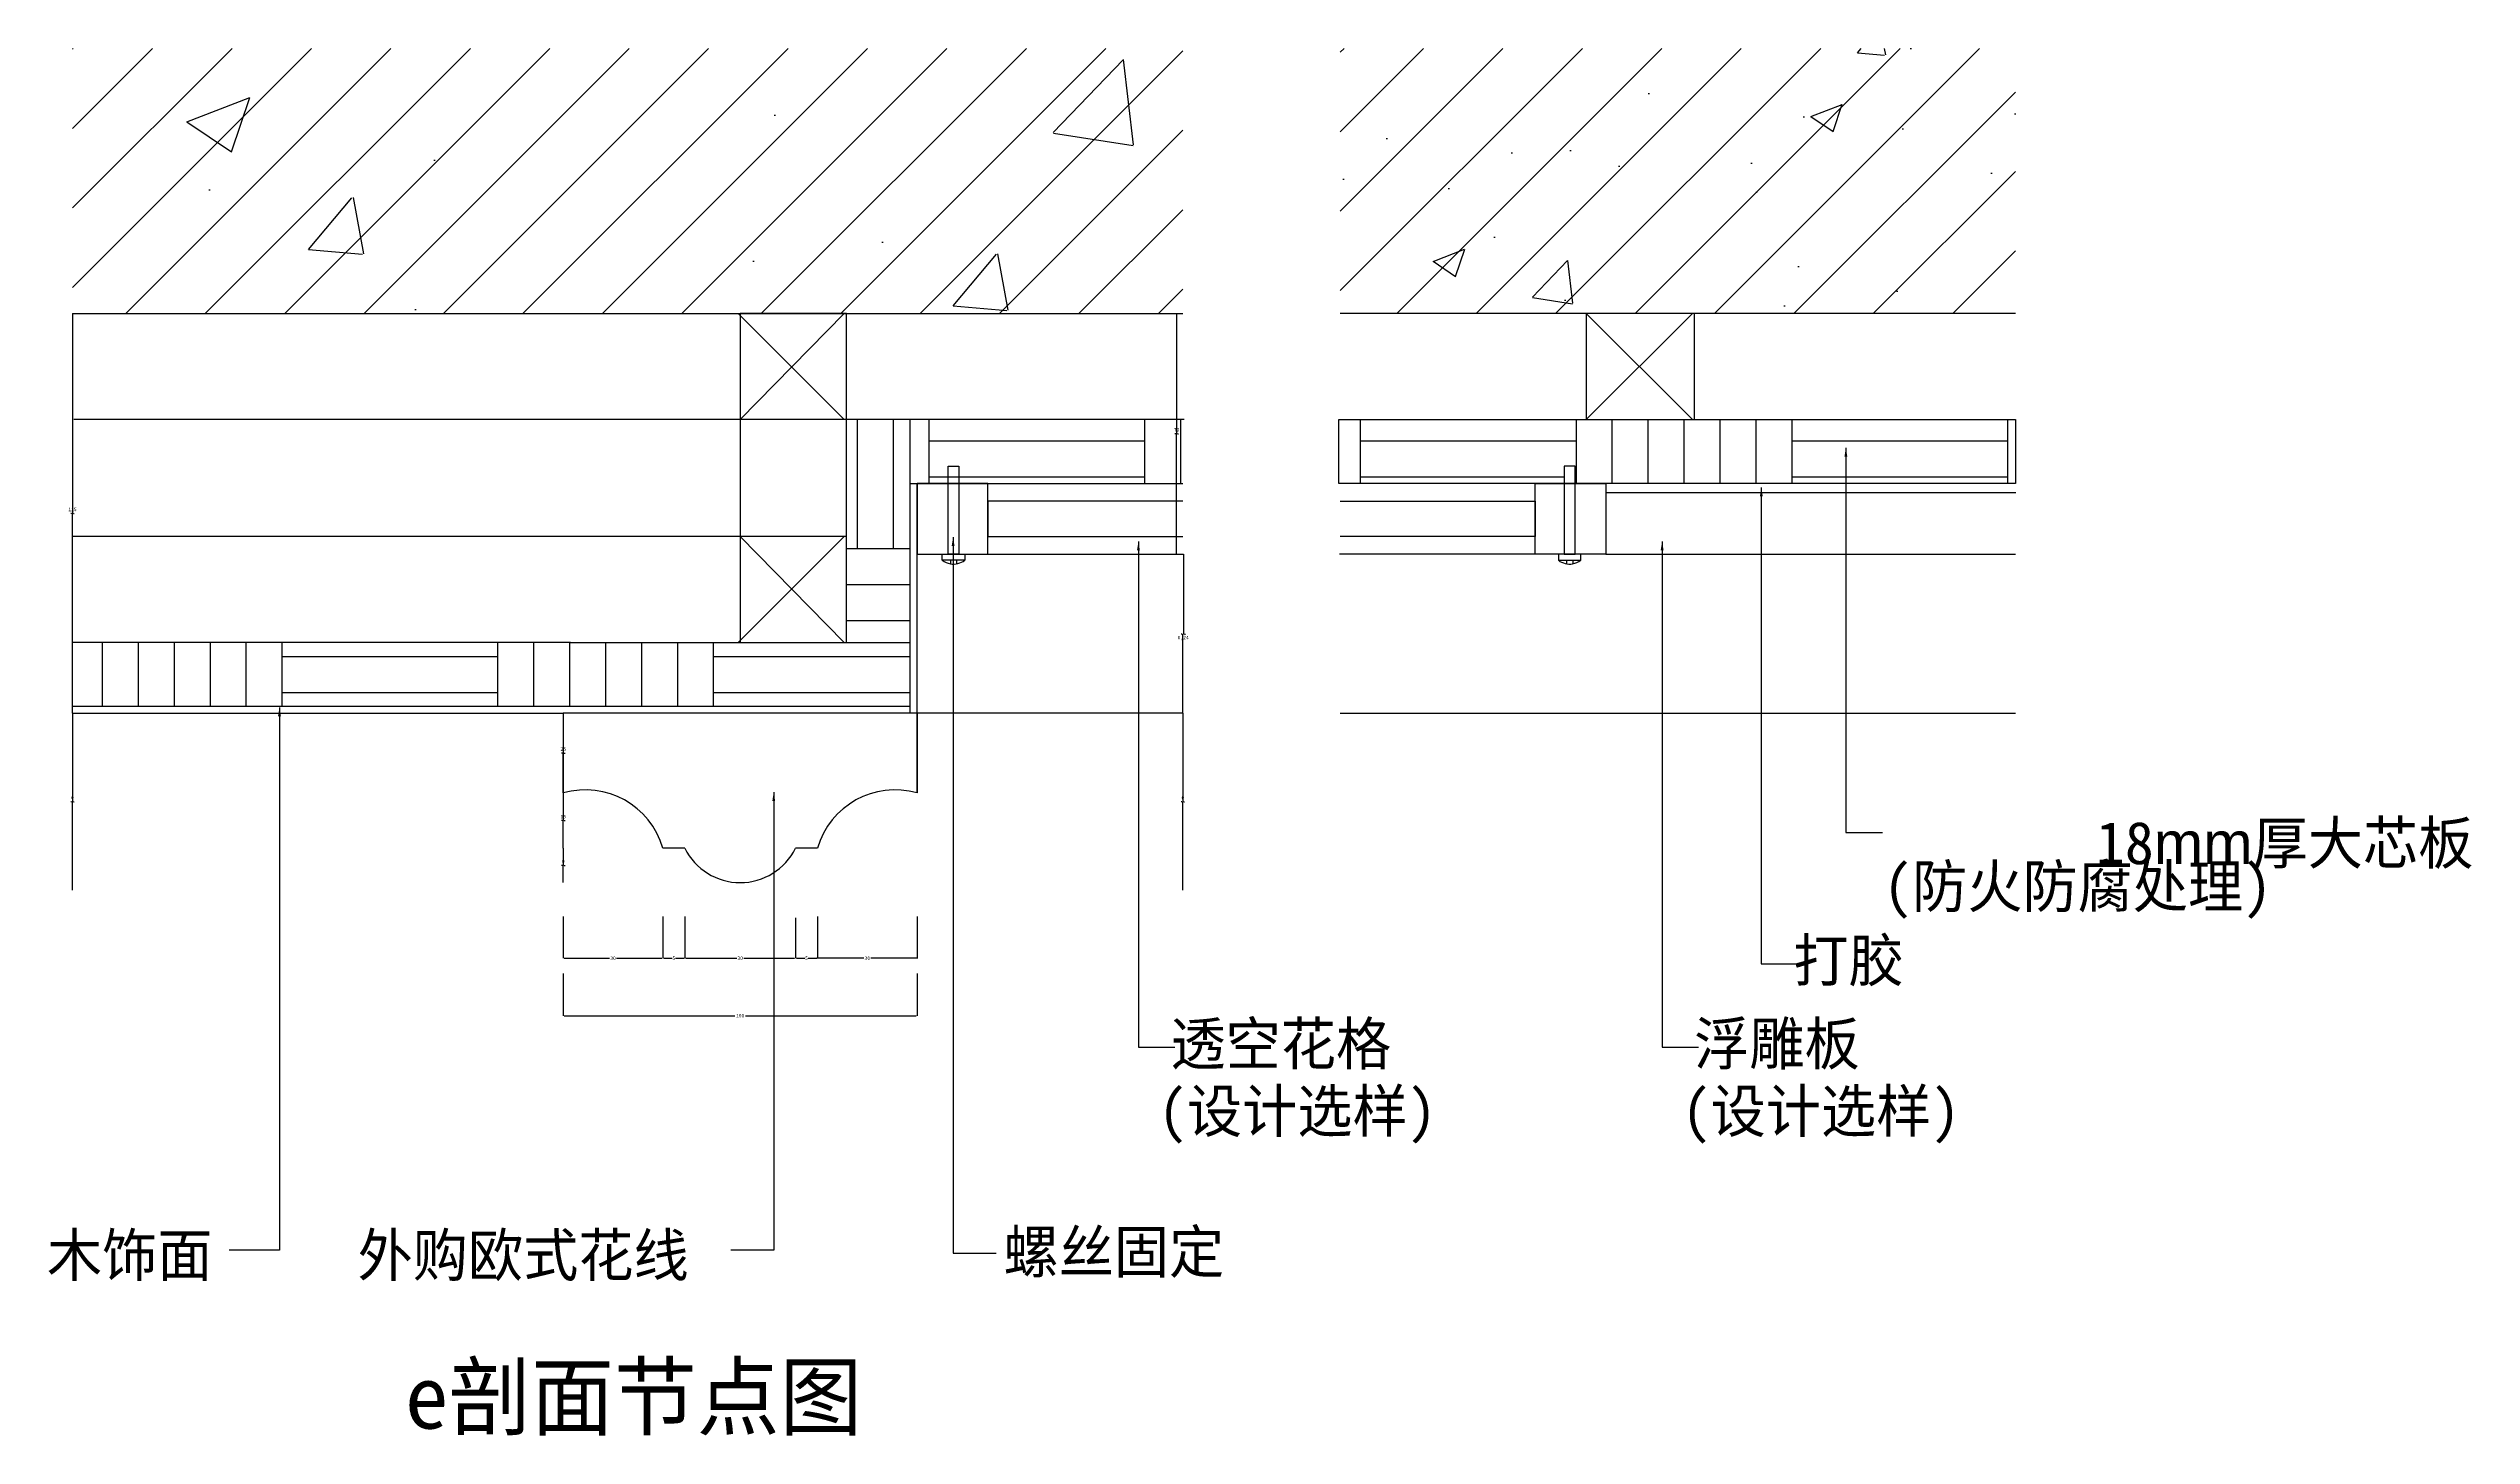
# Model space of a CAD drawing. Header units: metres. Extents: x -114366 to -113681, y 28462 to 28854.
import ezdxf

# ---------------------------------------------------------------- set-up
doc = ezdxf.new("R2010")
doc.units = ezdxf.units.M
for name, color, linetype in [('1虚线', 8, 'Continuous'), ('5', 3, 'Continuous'), ('7标住', 1, 'Continuous'), ('填充', 8, 'Continuous'), ('墙体', 7, 'Continuous'), ('文字', 1, 'Continuous'), ('细线', 8, 'Continuous')]:
    doc.layers.add(name, color=color, linetype=linetype)
doc.dimstyles.get("Standard").update_dxf_attribs({"dimtxt": 2.5, "dimasz": 2.5, "dimexe": 1.25, "dimexo": 0.625, "dimtad": 1, "dimcen": 2.5, "dimazin": 3, "dimtfac": 1, "dimtmove": 0, "dimatfit": 3})

# ---------------------------------------------------------------- blocks, each defined once
blk = doc.blocks.new('_CLOSEDFILLED')
at = {"color": 0, "linetype": 'BYBLOCK'}
blk.add_solid([(-1, 0.2), (0, 0), (-1, -0.2)], dxfattribs=at)
blk = doc.blocks.new('*D1')
for p, q in [((-114359.23, 28778.67), (-114359.23, 28722.17)), ((-114359.48, 28722.17), (-114359.73, 28722.17)), ((-114359.23, 28665.67), (-114359.23, 28722.17)), ((-114359.23, 28722.17), (-114359.23, 28722.17)), ((-114358.98, 28722.17), (-114358.73, 28722.17))]:
    blk.add_line(p, q)
at = {"layer": 'Defpoints'}
for p in [(-114359.23, 28778.67), (-114359.23, 28722.17), (-114359.23, 28665.67)]:
    blk.add_point(p, dxfattribs=at)
at = {"layer": '7标住', "xscale": 0.25, "yscale": 0.25}
blk.add_blockref('_CLOSEDFILLED', (-114359.23, 28722.17), dxfattribs=at)
at = {"layer": '7标住', "xscale": 0.25, "yscale": 0.25, "rotation": 180}
blk.add_blockref('_CLOSEDFILLED', (-114359.23, 28722.17), dxfattribs=at)
at = {"layer": '7标住', "insert": (-114359.23, 28723.295), "char_height": 1, "attachment_point": 5}
blk.add_mtext('115', dxfattribs=at)
blk = doc.blocks.new('*D2')
for p, q in [((-114359.23, 28665.67), (-114359.23, 28640.67)), ((-114359.48, 28640.67), (-114359.73, 28640.67)), ((-114359.23, 28615.67), (-114359.23, 28640.67)), ((-114359.23, 28640.67), (-114359.23, 28640.67)), ((-114358.98, 28640.67), (-114358.73, 28640.67))]:
    blk.add_line(p, q)
at = {"layer": 'Defpoints'}
for p in [(-114359.23, 28665.67), (-114359.23, 28640.67), (-114359.23, 28615.67)]:
    blk.add_point(p, dxfattribs=at)
at = {"layer": '7标住', "xscale": 0.25, "yscale": 0.25}
blk.add_blockref('_CLOSEDFILLED', (-114359.23, 28640.67), dxfattribs=at)
at = {"layer": '7标住', "xscale": 0.25, "yscale": 0.25, "rotation": 180}
blk.add_blockref('_CLOSEDFILLED', (-114359.23, 28640.67), dxfattribs=at)
at = {"layer": '7标住', "insert": (-114359.23, 28641.795), "char_height": 1, "attachment_point": 5}
blk.add_mtext('0', dxfattribs=at)
blk = doc.blocks.new('*D3')
for p, q in [((-114045.17, 28710.67), (-114045.17, 28688.08)), ((-114045.66, 28688.08), (-114045.91, 28688.08)), ((-114045.41, 28665.67), (-114045.41, 28688.08)), ((-114045.17, 28688.08), (-114045.41, 28688.08)), ((-114044.92, 28688.08), (-114044.67, 28688.08))]:
    blk.add_line(p, q)
at = {"layer": 'Defpoints'}
for p in [(-114045.17, 28710.67), (-114045.17, 28688.08), (-114045.41, 28665.67)]:
    blk.add_point(p, dxfattribs=at)
at = {"layer": '7标住', "xscale": 0.25, "yscale": 0.25}
blk.add_blockref('_CLOSEDFILLED', (-114045.17, 28688.08), dxfattribs=at)
at = {"layer": '7标住', "xscale": 0.25, "yscale": 0.25, "rotation": 180}
blk.add_blockref('_CLOSEDFILLED', (-114045.41, 28688.08), dxfattribs=at)
at = {"layer": '7标住', "insert": (-114045.29, 28686.955), "char_height": 1, "attachment_point": 5}
blk.add_mtext('0,24', dxfattribs=at)
blk = doc.blocks.new('*D4')
for p, q in [((-114045.41, 28665.67), (-114045.41, 28640.67)), ((-114045.66, 28640.67), (-114045.91, 28640.67)), ((-114045.41, 28615.67), (-114045.41, 28640.67)), ((-114045.41, 28640.67), (-114045.41, 28640.67)), ((-114045.16, 28640.67), (-114044.91, 28640.67))]:
    blk.add_line(p, q)
at = {"layer": 'Defpoints'}
for p in [(-114045.41, 28665.67), (-114045.41, 28640.67), (-114045.41, 28615.67)]:
    blk.add_point(p, dxfattribs=at)
at = {"layer": '7标住', "xscale": 0.25, "yscale": 0.25}
blk.add_blockref('_CLOSEDFILLED', (-114045.41, 28640.67), dxfattribs=at)
at = {"layer": '7标住', "xscale": 0.25, "yscale": 0.25, "rotation": 180}
blk.add_blockref('_CLOSEDFILLED', (-114045.41, 28640.67), dxfattribs=at)
at = {"layer": '7标住', "insert": (-114045.41, 28641.795), "char_height": 1, "attachment_point": 5}
blk.add_mtext('0', dxfattribs=at)
blk = doc.blocks.new('*D5')
for p, q in [((-114220.51, 28592.07), (-114220.51, 28580.18)), ((-114120.51, 28592.07), (-114120.51, 28580.18)), ((-114220.26, 28580.18), (-114172.01, 28580.18)), ((-114169.01, 28580.18), (-114120.76, 28580.18))]:
    blk.add_line(p, q)
at = {"layer": 'Defpoints'}
for p in [(-114220.51, 28592.07), (-114120.51, 28592.07), (-114220.51, 28580.18)]:
    blk.add_point(p, dxfattribs=at)
at = {"layer": '7标住', "xscale": 0.25, "yscale": 0.25, "rotation": 180}
blk.add_blockref('_CLOSEDFILLED', (-114220.51, 28580.18), dxfattribs=at)
at = {"layer": '7标住', "xscale": 0.25, "yscale": 0.25}
blk.add_blockref('_CLOSEDFILLED', (-114120.51, 28580.18), dxfattribs=at)
at = {"layer": '7标住', "insert": (-114170.51, 28580.18), "char_height": 1, "attachment_point": 5}
blk.add_mtext('100', dxfattribs=at)
blk = doc.blocks.new('*D6')
for p, q in [((-114047.15, 28778.67), (-114047.15, 28744.67)), ((-114047.4, 28744.67), (-114047.65, 28744.67)), ((-114047.15, 28710.67), (-114047.15, 28744.67)), ((-114047.15, 28744.67), (-114047.15, 28744.67)), ((-114046.9, 28744.67), (-114046.65, 28744.67))]:
    blk.add_line(p, q)
at = {"layer": 'Defpoints'}
for p in [(-114047.15, 28778.67), (-114047.15, 28744.67), (-114047.15, 28710.67)]:
    blk.add_point(p, dxfattribs=at)
at = {"layer": '7标住', "xscale": 0.25, "yscale": 0.25}
blk.add_blockref('_CLOSEDFILLED', (-114047.15, 28744.67), dxfattribs=at)
at = {"layer": '7标住', "xscale": 0.25, "yscale": 0.25, "rotation": 180}
blk.add_blockref('_CLOSEDFILLED', (-114047.15, 28744.67), dxfattribs=at)
at = {"layer": '7标住', "insert": (-114047.15, 28745.795), "char_height": 1, "attachment_point": 5}
blk.add_mtext('70', dxfattribs=at)
blk = doc.blocks.new('*D7')
for p, q in [((-114220.51, 28665.67), (-114220.51, 28654.42)), ((-114220.76, 28654.42), (-114221.01, 28654.42)), ((-114220.51, 28643.17), (-114220.51, 28654.42)), ((-114220.51, 28654.42), (-114220.51, 28654.42)), ((-114220.26, 28654.42), (-114220.01, 28654.42))]:
    blk.add_line(p, q)
at = {"layer": 'Defpoints'}
for p in [(-114220.51, 28665.67), (-114220.51, 28654.42), (-114220.51, 28643.17)]:
    blk.add_point(p, dxfattribs=at)
at = {"layer": '7标住', "xscale": 0.25, "yscale": 0.25}
blk.add_blockref('_CLOSEDFILLED', (-114220.51, 28654.42), dxfattribs=at)
at = {"layer": '7标住', "xscale": 0.25, "yscale": 0.25, "rotation": 180}
blk.add_blockref('_CLOSEDFILLED', (-114220.51, 28654.42), dxfattribs=at)
at = {"layer": '7标住', "insert": (-114220.51, 28655.545), "char_height": 1, "attachment_point": 5}
blk.add_mtext('25', dxfattribs=at)
blk = doc.blocks.new('*D8')
for p, q in [((-114220.51, 28643.17), (-114220.51, 28635.35)), ((-114220.76, 28635.35), (-114221.01, 28635.35)), ((-114220.51, 28627.54), (-114220.51, 28635.35)), ((-114220.51, 28635.35), (-114220.51, 28635.35)), ((-114220.26, 28635.35), (-114220.01, 28635.35))]:
    blk.add_line(p, q)
at = {"layer": 'Defpoints'}
for p in [(-114220.51, 28643.17), (-114220.51, 28635.35), (-114220.51, 28627.54)]:
    blk.add_point(p, dxfattribs=at)
at = {"layer": '7标住', "xscale": 0.25, "yscale": 0.25}
blk.add_blockref('_CLOSEDFILLED', (-114220.51, 28635.35), dxfattribs=at)
at = {"layer": '7标住', "xscale": 0.25, "yscale": 0.25, "rotation": 180}
blk.add_blockref('_CLOSEDFILLED', (-114220.51, 28635.35), dxfattribs=at)
at = {"layer": '7标住', "insert": (-114220.51, 28636.475), "char_height": 1, "attachment_point": 5}
blk.add_mtext('15', dxfattribs=at)
blk = doc.blocks.new('*D9')
for p, q in [((-114220.51, 28627.54), (-114220.51, 28622.67)), ((-114220.76, 28622.67), (-114221.01, 28622.67)), ((-114220.51, 28617.8), (-114220.51, 28622.67)), ((-114220.51, 28622.67), (-114220.51, 28622.67)), ((-114220.26, 28622.67), (-114220.01, 28622.67))]:
    blk.add_line(p, q)
at = {"layer": 'Defpoints'}
for p in [(-114220.51, 28627.54), (-114220.51, 28622.67), (-114220.51, 28617.8)]:
    blk.add_point(p, dxfattribs=at)
at = {"layer": '7标住', "xscale": 0.25, "yscale": 0.25}
blk.add_blockref('_CLOSEDFILLED', (-114220.51, 28622.67), dxfattribs=at)
at = {"layer": '7标住', "xscale": 0.25, "yscale": 0.25, "rotation": 180}
blk.add_blockref('_CLOSEDFILLED', (-114220.51, 28622.67), dxfattribs=at)
at = {"layer": '7标住', "insert": (-114220.51, 28623.795), "char_height": 1, "attachment_point": 5}
blk.add_mtext('0', dxfattribs=at)
blk = doc.blocks.new('*D10')
for p, q in [((-114220.51, 28608.27), (-114220.51, 28596.44)), ((-114192.38, 28608.27), (-114192.38, 28596.44)), ((-114220.26, 28596.44), (-114207.445, 28596.44)), ((-114205.445, 28596.44), (-114192.63, 28596.44))]:
    blk.add_line(p, q)
at = {"layer": 'Defpoints'}
for p in [(-114220.51, 28608.27), (-114192.38, 28608.27), (-114220.51, 28596.44)]:
    blk.add_point(p, dxfattribs=at)
at = {"layer": '7标住', "xscale": 0.25, "yscale": 0.25, "rotation": 180}
blk.add_blockref('_CLOSEDFILLED', (-114220.51, 28596.44), dxfattribs=at)
at = {"layer": '7标住', "xscale": 0.25, "yscale": 0.25}
blk.add_blockref('_CLOSEDFILLED', (-114192.38, 28596.44), dxfattribs=at)
at = {"layer": '7标住', "insert": (-114206.445, 28596.44), "char_height": 1, "attachment_point": 5}
blk.add_mtext('30', dxfattribs=at)
blk = doc.blocks.new('*D11')
for p, q in [((-114192.38, 28608.27), (-114192.38, 28596.44)), ((-114186.13, 28608.27), (-114186.13, 28596.44)), ((-114192.13, 28596.44), (-114189.755, 28596.44)), ((-114188.755, 28596.44), (-114186.38, 28596.44))]:
    blk.add_line(p, q)
at = {"layer": 'Defpoints'}
for p in [(-114192.38, 28608.27), (-114186.13, 28608.27), (-114192.38, 28596.44)]:
    blk.add_point(p, dxfattribs=at)
at = {"layer": '7标住', "xscale": 0.25, "yscale": 0.25, "rotation": 180}
blk.add_blockref('_CLOSEDFILLED', (-114192.38, 28596.44), dxfattribs=at)
at = {"layer": '7标住', "xscale": 0.25, "yscale": 0.25}
blk.add_blockref('_CLOSEDFILLED', (-114186.13, 28596.44), dxfattribs=at)
at = {"layer": '7标住', "insert": (-114189.255, 28596.44), "char_height": 1, "attachment_point": 5}
blk.add_mtext('5', dxfattribs=at)
blk = doc.blocks.new('*D12')
for p, q in [((-114186.13, 28608.27), (-114186.13, 28596.44)), ((-114154.88, 28607.68), (-114154.88, 28596.44)), ((-114185.88, 28596.44), (-114171.505, 28596.44)), ((-114169.505, 28596.44), (-114155.13, 28596.44))]:
    blk.add_line(p, q)
at = {"layer": 'Defpoints'}
for p in [(-114186.13, 28608.27), (-114154.88, 28607.68), (-114186.13, 28596.44)]:
    blk.add_point(p, dxfattribs=at)
at = {"layer": '7标住', "xscale": 0.25, "yscale": 0.25, "rotation": 180}
blk.add_blockref('_CLOSEDFILLED', (-114186.13, 28596.44), dxfattribs=at)
at = {"layer": '7标住', "xscale": 0.25, "yscale": 0.25}
blk.add_blockref('_CLOSEDFILLED', (-114154.88, 28596.44), dxfattribs=at)
at = {"layer": '7标住', "insert": (-114170.505, 28596.44), "char_height": 1, "attachment_point": 5}
blk.add_mtext('30', dxfattribs=at)
blk = doc.blocks.new('*D13')
for p, q in [((-114148.63, 28608.27), (-114148.63, 28596.44)), ((-114120.51, 28608.27), (-114120.51, 28596.44)), ((-114135.57, 28596.44), (-114148.88, 28596.44)), ((-114120.26, 28596.44), (-114133.57, 28596.44))]:
    blk.add_line(p, q)
at = {"layer": 'Defpoints'}
for p in [(-114148.63, 28608.27), (-114120.51, 28608.27), (-114120.51, 28596.44)]:
    blk.add_point(p, dxfattribs=at)
at = {"layer": '7标住', "xscale": 0.25, "yscale": 0.25}
blk.add_blockref('_CLOSEDFILLED', (-114148.63, 28596.44), dxfattribs=at)
at = {"layer": '7标住', "xscale": 0.25, "yscale": 0.25, "rotation": 180}
blk.add_blockref('_CLOSEDFILLED', (-114120.51, 28596.44), dxfattribs=at)
at = {"layer": '7标住', "insert": (-114134.57, 28596.44), "char_height": 1, "attachment_point": 5}
blk.add_mtext('30', dxfattribs=at)
blk = doc.blocks.new('*D14')
for p, q in [((-114154.88, 28607.85), (-114154.88, 28596.44)), ((-114148.63, 28607.85), (-114148.63, 28596.44)), ((-114154.63, 28596.44), (-114152.255, 28596.44)), ((-114151.255, 28596.44), (-114148.88, 28596.44))]:
    blk.add_line(p, q)
at = {"layer": 'Defpoints'}
for p in [(-114154.88, 28607.85), (-114148.63, 28607.85), (-114154.88, 28596.44)]:
    blk.add_point(p, dxfattribs=at)
at = {"layer": '7标住', "xscale": 0.25, "yscale": 0.25, "rotation": 180}
blk.add_blockref('_CLOSEDFILLED', (-114154.88, 28596.44), dxfattribs=at)
at = {"layer": '7标住', "xscale": 0.25, "yscale": 0.25}
blk.add_blockref('_CLOSEDFILLED', (-114148.63, 28596.44), dxfattribs=at)
at = {"layer": '7标住', "insert": (-114151.755, 28596.44), "char_height": 1, "attachment_point": 5}
blk.add_mtext('5', dxfattribs=at)

msp = doc.modelspace()

# ---------------------------------------------------------------- hatches: boundary and pattern name
at = {"layer": '填充'}
h = msp.add_hatch(dxfattribs=at)
h.set_pattern_fill('ANSI31', scale=5)
h.paths.add_polyline_path([(-114045.41, 28778.67), (-114045.41, 28853.6), (-114359.23, 28853.6), (-114359.23, 28778.67)])
h = msp.add_hatch(dxfattribs=at)
h.set_pattern_fill('ANSI31', scale=5)
h.paths.add_polyline_path([(-113810.1, 28853.6), (-114000.92, 28853.6), (-114000.92, 28778.67), (-113810.1, 28778.67)])
h = msp.add_hatch(dxfattribs=at)
h.set_pattern_fill('AR-CONC', scale=0.5)
h.paths.add_polyline_path([(-113810.1, 28853.6), (-114000.92, 28853.6), (-114000.92, 28778.67), (-113810.1, 28778.67)])
h = msp.add_hatch(dxfattribs=at)
h.set_pattern_fill('AR-PARQ1', scale=0.2)
h.paths.add_polyline_path([(-114122.51, 28748.67), (-114140.51, 28748.67), (-114140.51, 28685.67), (-114122.51, 28685.67)])
h.paths.add_polyline_path([(-114122.51, 28685.67), (-114218.51, 28685.67), (-114359.23, 28685.67), (-114359.23, 28667.67), (-114122.51, 28667.67)])
h = msp.add_hatch(dxfattribs=at)
h.set_pattern_fill('AR-PARQ1', scale=0.2)
h.paths.add_polyline_path([(-114045.41, 28748.67), (-114122.51, 28748.67), (-114122.51, 28730.67), (-114045.41, 28730.67)])
h = msp.add_hatch(dxfattribs=at)
h.set_pattern_fill('AR-PARQ1', scale=0.2)
h.paths.add_polyline_path([(-113810.1, 28748.67), (-114000.92, 28748.67), (-114000.92, 28730.67), (-113937.62, 28730.67), (-113937.62, 28735.57), (-113934.56, 28735.57), (-113934.56, 28730.67), (-113810.1, 28730.67)])
at = {"layer": '细线'}
h = msp.add_hatch(dxfattribs=at)
h.set_pattern_fill('AR-CONC')
h.paths.add_polyline_path([(-114045.41, 28853.6), (-114359.23, 28853.6), (-114359.23, 28778.67), (-114045.41, 28778.67)])

# ---------------------------------------------------------------- linework, layer by layer
at = {"layer": '1虚线'}
for p, q in [((-114100.51, 28710.67, 9406.7), (-114045.17, 28710.67, 9406.7)), ((-113945.82, 28710.67, 9406.7), (-114001.15, 28710.67, 9406.7)), ((-114045.41, 28665.67, 9406.7), (-114120.51, 28665.67, 9406.7)), ((-114000.92, 28665.67, 9406.7), (-113810.1, 28665.67, 9406.7))]:
    msp.add_line(p, q, dxfattribs=at)
at = {"layer": '5'}
for p, q in [((-114120.51, 28643.17, 9406.7), (-114120.51, 28730.67, 9406.7)), ((-114045.41, 28725.67, 9406.7), (-114100.51, 28725.67, 9406.7)), ((-114100.51, 28725.67, 9406.7), (-114100.51, 28715.67, 9406.7)), ((-114000.92, 28725.67, 9406.7), (-113945.82, 28725.67, 9406.7)), ((-114100.51, 28715.67, 9406.7), (-114045.41, 28715.67, 9406.7)), ((-113945.82, 28715.67, 9406.7), (-114000.92, 28715.67, 9406.7)), ((-113925.82, 28710.67, 9406.7), (-113810.1, 28710.67, 9406.7)), ((-114359.23, 28665.67, 9406.7), (-114220.51, 28665.67, 9406.7)), ((-114120.51, 28665.67, 9406.7), (-114220.51, 28665.67, 9406.7)), ((-114220.51, 28665.67, 9406.7), (-114220.51, 28643.17, 9406.7)), ((-114120.51, 28665.67, 9406.7), (-114120.51, 28643.17, 9406.7)), ((-114186.13, 28627.54, 9406.7), (-114192.38, 28627.54, 9406.7)), ((-114148.63, 28627.54, 9406.7), (-114154.88, 28627.54, 9406.7))]:
    msp.add_line(p, q, dxfattribs=at)
for points in [[(-114120.51, 28710.67), (-114100.51, 28710.67), (-114100.51, 28730.67), (-114120.51, 28730.67)], [(-113925.82, 28710.67), (-113945.82, 28710.67), (-113945.82, 28730.67), (-113925.82, 28730.67)]]:
    msp.add_lwpolyline(points, close=True, dxfattribs=at)
for centre, radius, start, end in [((-114214.27, 28621.27, 9406.7), 22.77, 15.99, 105.9), ((-114126.75, 28621.27, 9406.7), 22.77, 74.1, 164.01), ((-114170.51, 28635.2, 9406.7), 17.4, 206.11, 333.89)]:
    msp.add_arc(centre, radius, start, end, dxfattribs=at)
at = {"layer": '7标住'}
msp.add_line((-113945.82, 28725.67, 9406.7), (-113945.82, 28715.67, 9406.7), dxfattribs=at)
at = {"layer": '填充'}
for p, q in [((-113931.39, 28778.67, 9406.7), (-113931.39, 28748.67, 9406.7)), ((-113925.82, 28728.05, 9406.7), (-113809.99, 28728.05, 9406.7))]:
    msp.add_line(p, q, dxfattribs=at)
msp.add_lwpolyline([(-113810.1, 28730.67), (-114001.35, 28730.67), (-114001.35, 28748.67), (-113810.1, 28748.67)], close=True, dxfattribs=at)
at = {"layer": '墙体'}
for p, q in [((-114359.23, 28778.67, 9406.7), (-114045.41, 28778.67, 9406.7)), ((-113810.1, 28778.67, 9406.7), (-114000.92, 28778.67, 9406.7))]:
    msp.add_line(p, q, dxfattribs=at)
at = {"layer": '细线'}
for p, q in [((-114141.09, 28748.67, 9406.7), (-114171.09, 28778.67, 9406.7)), ((-114141.09, 28778.67, 9406.7), (-114170.51, 28748.67, 9406.7)), ((-114140.51, 28778.67, 9406.7), (-114170.51, 28778.67, 9406.7)), ((-114170.51, 28778.67, 9406.7), (-114170.51, 28715.67, 9406.7)), ((-114140.51, 28748.67, 9406.7), (-114140.51, 28778.67, 9406.7)), ((-113901.39, 28778.67, 9406.7), (-113931.39, 28748.67, 9406.7)), ((-113901.39, 28748.67, 9406.7), (-113931.39, 28778.67, 9406.7)), ((-113900.81, 28748.67, 9406.7), (-113900.81, 28778.67, 9406.7)), ((-114044.98, 28748.67, 9406.7), (-114358.86, 28748.67, 9406.7)), ((-114140.51, 28685.67, 9406.7), (-114140.51, 28748.67, 9406.7)), ((-114122.51, 28665.67, 9406.7), (-114122.51, 28748.67, 9406.7)), ((-114001.35, 28748.67, 9406.7), (-113810.46, 28748.67, 9406.7)), ((-114122.51, 28730.67, 9406.7), (-114045.41, 28730.67, 9406.7)), ((-113810.1, 28730.67, 9406.7), (-114000.92, 28730.67, 9406.7)), ((-114170.51, 28715.67, 9406.7), (-114359.33, 28715.67, 9406.7)), ((-114141.09, 28715.67, 9406.7), (-114171.09, 28685.67, 9406.7)), ((-114141.09, 28685.67, 9406.7), (-114170.51, 28715.67, 9406.7)), ((-114111.11, 28708.91, 9406.7), (-114111.11, 28707.92, 9406.7)), ((-114109.37, 28708.91, 9406.7), (-114109.37, 28707.92, 9406.7)), ((-113936.96, 28708.91, 9406.7), (-113936.96, 28707.92, 9406.7)), ((-113935.22, 28708.91, 9406.7), (-113935.22, 28707.92, 9406.7)), ((-114218.51, 28685.67, 9406.7), (-114359.23, 28685.67, 9406.7)), ((-114218.51, 28685.67, 9406.7), (-114122.51, 28685.67, 9406.7)), ((-114359.23, 28667.67, 9406.7), (-114122.51, 28667.67, 9406.7))]:
    msp.add_line(p, q, dxfattribs=at)
for points in [[(-114111.77, 28735.57), (-114108.71, 28735.57), (-114108.71, 28710.67), (-114111.77, 28710.67)], [(-113934.56, 28735.57), (-113937.62, 28735.57), (-113937.62, 28710.67), (-113934.56, 28710.67)], [(-114170.51, 28685.67), (-114140.51, 28685.67), (-114140.51, 28715.67), (-114170.51, 28715.67)], [(-114113.42, 28710.67), (-114107.06, 28710.67), (-114107.06, 28708.91), (-114113.42, 28708.91)], [(-113932.91, 28710.67), (-113939.27, 28710.67), (-113939.27, 28708.91), (-113932.91, 28708.91)]]:
    msp.add_lwpolyline(points, close=True, dxfattribs=at)
for centre, start, end in [((-114110.24, 28713.14, 9406.7), 233.04, 260.56), ((-114110.24, 28713.14, 9406.7), 260.56, 306.96), ((-113936.09, 28713.14, 9406.7), 233.04, 279.44), ((-113936.09, 28713.14, 9406.7), 279.44, 306.96)]:
    msp.add_arc(centre, 5.29, start, end, dxfattribs=at)

# ---------------------------------------------------------------- texts
at = {"layer": '7标住'}
for s, p in [('(防火防腐处理)', (-113847.46, 28610.78, 9406.7)), ('打胶', (-113872.86, 28589.86)), ('透空花格', (-114048.91, 28566.29)), ('浮雕板', (-113900.89, 28566.29)), ('(设计选样)', (-114052.41, 28547.24)), ('(设计选样)', (-113904.4, 28547.24)), ('木饰面', (-114366.46, 28506.53, 9406.7)), ('外购欧式花线', (-114278.66, 28506.53, 9406.7)), ('螺丝固定', (-114096.1, 28507.46, 9406.7))]:
    msp.add_text(s, height=12, dxfattribs=at).set_placement(p)
at = {"layer": '7标住', "insert": (-113787.3, 28635.03, 9406.7), "char_height": 12, "attachment_point": 1}
msp.add_mtext('18{\\fArial|b0|i0|c0|p32;mm}厚大芯板', dxfattribs=at)
at = {"layer": '文字'}
msp.add_text('e剖面节点图', height=18, dxfattribs=at).set_placement((-114265.23, 28463.47, 9406.7))

# ---------------------------------------------------------------- dimensions: what is measured, and where the dimension line sits
at = {"layer": '7标住'}
for base, p1, p2, text, picture, middle in [((-114359.23, 28722.17), (-114359.23, 28778.67, 9406.7), (-114359.23, 28665.67, 9406.7), '115', '*D1', (-114359.23, 28723.295)), ((-114047.15, 28744.67), (-114047.15, 28778.67, 9406.7), (-114047.15, 28710.67, 9406.7), '70', '*D6', (-114047.15, 28745.795)), ((-114220.51, 28654.42), (-114220.51, 28643.17, 9406.7), (-114220.51, 28665.67, 9406.7), '25', '*D7', (-114220.51, 28655.545)), ((-114220.51, 28635.35), (-114220.51, 28643.17, 9406.7), (-114220.51, 28627.54, 9406.7), '15', '*D8', (-114220.51, 28636.475)), ((-114220.51, 28596.44), (-114220.51, 28608.27, 9406.7), (-114192.38, 28608.27, 9406.7), '30', '*D10', (-114206.445, 28596.44)), ((-114192.38, 28596.44), (-114192.38, 28608.27, 9406.7), (-114186.13, 28608.27, 9406.7), '5', '*D11', (-114189.255, 28596.44)), ((-114186.13, 28596.44), (-114186.13, 28608.27, 9406.7), (-114154.88, 28607.68, 9406.7), '30', '*D12', (-114170.505, 28596.44)), ((-114154.88, 28596.44), (-114154.88, 28607.85, 9406.7), (-114148.63, 28607.85, 9406.7), '5', '*D14', (-114151.755, 28596.44)), ((-114120.51, 28596.44), (-114120.51, 28608.27, 9406.7), (-114148.63, 28608.27, 9406.7), '30', '*D13', (-114134.57, 28596.44))]:
    dim = msp.add_linear_dim(base=base, p1=p1, p2=p2, text=text, dimstyle='Standard', dxfattribs=at)
    dim.commit()
    dim.dimension.update_dxf_attribs({"geometry": picture, "text_midpoint": middle})
for base, p1, p2, picture, middle in [((-114045.17, 28688.08), (-114045.17, 28710.67, 9406.7), (-114045.41, 28665.67, 9406.7), '*D3', (-114045.29, 28686.955)), ((-114359.23, 28640.67), (-114359.23, 28665.67, 9406.7), (-114359.23, 28615.67, 9406.7), '*D2', (-114359.23, 28641.795)), ((-114045.41, 28640.67), (-114045.41, 28615.67, 9406.7), (-114045.41, 28665.67, 9406.7), '*D4', (-114045.41, 28641.795)), ((-114220.51, 28622.67), (-114220.51, 28627.54, 9406.7), (-114220.51, 28617.8, 9406.7), '*D9', (-114220.51, 28623.795)), ((-114220.51, 28580.18), (-114220.51, 28592.07, 9406.7), (-114120.51, 28592.07, 9406.7), '*D5', (-114170.51, 28580.18))]:
    dim = msp.add_linear_dim(base=base, p1=p1, p2=p2, dimstyle='Standard', dxfattribs=at)
    dim.commit()
    dim.dimension.update_dxf_attribs({"geometry": picture, "text_midpoint": middle})

# ---------------------------------------------------------------- leaders
for points in [[(-113858, 28740.71), (-113858, 28631.97), (-113847.68, 28631.97)], [(-113881.9, 28729.49), (-113881.9, 28594.89), (-113871.58, 28594.89)], [(-114110.33, 28715.41), (-114110.33, 28513.02), (-114098.21, 28513.02)], [(-114057.95, 28714.24), (-114057.95, 28571.32), (-114047.63, 28571.32)], [(-113909.93, 28714.24), (-113909.93, 28571.32), (-113899.61, 28571.32)], [(-114300.73, 28667.31), (-114300.73, 28513.93), (-114314.98, 28513.93)], [(-114161.03, 28643.33), (-114161.03, 28513.93), (-114173.16, 28513.93)]]:
    msp.add_leader(points, dimstyle='Standard', dxfattribs=at)

doc.saveas('drawing.dxf')
